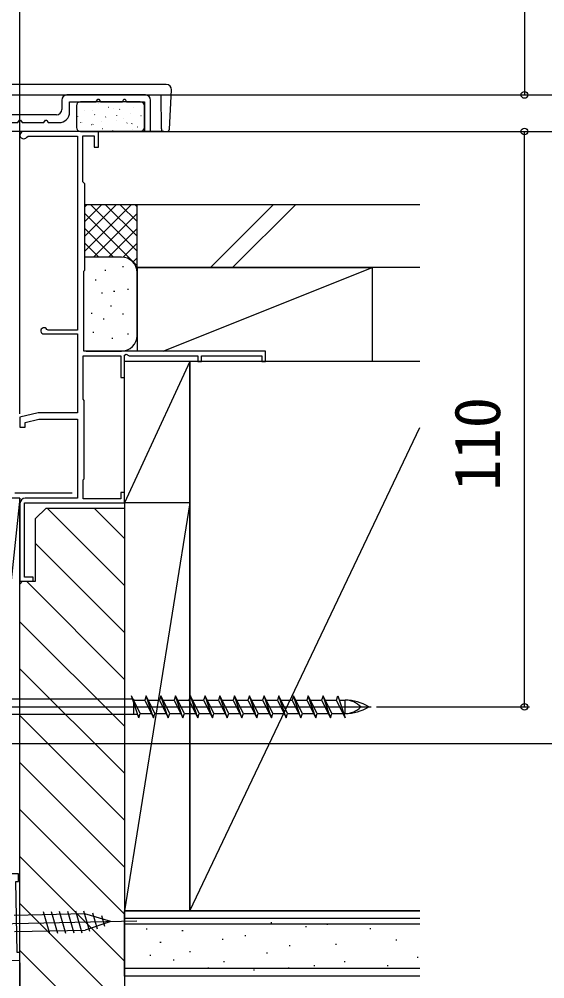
# Model space of a CAD drawing. Units: millimetres, scale not verified. Extents: x -525 to 525, y -783 to 778.
# Drawn here: x 284.9 to 385.4, y -542.8 to -359.3 of the extents above; entities that cross this region are included whole.
import ezdxf
from ezdxf.enums import TextEntityAlignment as Align

# ---------------------------------------------------------------- set-up
doc = ezdxf.new("R2010")
doc.units = ezdxf.units.MM
doc.header["$LTSCALE"] = 4
for name, color, linetype in [('0-2_YKK_11', 7, 'Continuous'), ('0-3_YKK_11E', 7, 'Continuous'), ('0-5_YKK_13', 4, 'Continuous'), ('0-6_YKK_D', 6, 'Continuous'), ('0-8_YSS_K', 3, 'Continuous'), ('0-9_YSS_KE', 3, 'Continuous')]:
    doc.layers.add(name, color=color, linetype=linetype)
doc.styles.add('ＭＳ ゴシック', font='')
doc.styles.get('ＭＳ ゴシック').set_extended_font_data('MS Gothic')

msp = doc.modelspace()

# ---------------------------------------------------------------- linework, layer by layer
at = {"layer": '0-2_YKK_11'}
for p, q in [((309, -373.801), (294, -373.801)), ((293, -374.801), (293, -376.601)), ((292, -377.601), (282.5, -377.601))]:
    msp.add_line(p, q, dxfattribs=at)
for points in [[(294.5, -377.101), (294.5, -375.101), (299.596, -375.101), (299.885, -374.601), (300.116, -374.601), (300.404, -375.101), (304.596, -375.101), (304.885, -374.601), (305.116, -374.601), (305.404, -375.101), (308.8, -375.101), (308.8, -380.801), (310, -380.801), (310, -374.801)], [(282, -379.101), (284.596, -379.101), (284.885, -378.601), (285.116, -378.601), (285.404, -379.101), (289.596, -379.101), (289.885, -378.601), (290.116, -378.601), (290.404, -379.101), (292.5, -379.101)]]:
    msp.add_lwpolyline(points, dxfattribs=at)
msp.add_lwpolyline([(282.21, -524.7), (282.51, -539.3), (285.01, -539.249), (284.98, -537.76), (284.479, -537.76), (284.2, -524.2), (284.71, -524.2), (284.71, -522.7), (274.21, -522.7), (273.72, -522.3), (272.71, -522.3), (272.71, -524.7)], close=True, dxfattribs=at)
for centre, radius, start, end in [((294, -374.801), 1, 90.00001, 179.99999), ((309, -374.801), 1, 0.00001, 89.99999), ((292, -376.601), 1, 270.00001, 359.99999), ((292.5, -377.101), 2, 270.00001, 359.99999)]:
    msp.add_arc(centre, radius, start, end, dxfattribs=at)
at = {"layer": '0-3_YKK_11E'}
for points in [[(285, -451.9), (285, -466.8), (287.5, -466.8), (287.5, -466), (285.9, -466), (285.9, -451.8), (305, -451.8), (305, -449.8), (304.3, -449.8), (304.3, -451), (297.1, -451), (297.1, -447.4), (297.3, -447.2), (297.3, -432.2), (297.1, -432), (297.1, -423.7), (304.3, -423.7), (304.3, -427.8), (305, -427.8), (305, -423.527), (305.3, -423.354), (305.9, -423.7), (319, -423.7), (319, -424.8), (319.7, -424.8), (319.7, -423.7), (331.3, -423.7), (331.3, -424.8), (332, -424.8), (332, -422.8), (297.2, -422.8), (297.2, -407.5), (297.4, -407.3), (297.4, -390.8), (297.2, -390.6), (297, -390.4), (297, -381.6), (299.2, -381.6), (299.2, -383.8), (300, -383.8)], [(300, -383.8), (300, -380.8), (285.7, -380.8)], [(286.306, -381.85), (286.566, -381.7), (296, -381.7)], [(296, -381.7), (296, -418.8), (290.406, -418.8), (290.138, -418.633)], [(289.6, -419.5), (296, -419.5), (296, -434.6), (288.5, -434.6), (285, -435.4), (285, -437.3), (286, -437.3), (286, -436.402), (288.635, -435.8), (296, -435.8), (296, -450.9), (286, -450.9)]]:
    msp.add_lwpolyline(points, dxfattribs=at)
for centre, radius, start, end in [((285.7, -381.5), 0.7, 90.00001, 330), ((289.6, -418.9), 0.6, 26.3878, 270), ((286, -451.9), 1, 90.00001, 179.99999)]:
    msp.add_arc(centre, radius, start, end, dxfattribs=at)
at = {"layer": '0-5_YKK_13'}
for p, q in [((313, -371.8), (262, -371.8)), ((271, -373.8), (312, -373.8)), ((312.057, -380.304), (312, -373.8)), ((313.606, -380.326), (314, -372.8)), ((314, -372.8), (314, -372.8)), ((295.8, -375.9), (295.8, -380)), ((295.8, -375.9), (295.8, -380)), ((308, -375.1), (296.6, -375.1)), ((308, -375.1), (296.6, -375.1)), ((299.934, -375.4), (299.978, -375.376)), ((301.959, -376.134), (302.003, -376.11)), ((306.704, -375.109), (306.72, -375.1)), ((308.728, -375.843), (308.772, -375.819)), ((308.8, -380), (308.8, -375.9)), ((308.8, -380), (308.8, -375.9)), ((296.049, -377.923), (296.096, -377.835)), ((297.267, -376.857), (297.31, -376.833)), ((298.904, -376.795), (298.91, -376.787)), ((299.291, -377.591), (299.335, -377.567)), ((302.898, -376.349), (302.905, -376.342)), ((303.508, -377.794), (303.554, -377.705)), ((304.036, -376.566), (304.08, -376.542)), ((306.061, -377.3), (306.105, -377.277)), ((306.659, -376.164), (306.665, -376.157)), ((308.137, -377.733), (308.181, -377.709)), ((308.712, -377.886), (308.718, -377.879)), ((296.624, -379.049), (296.667, -379.025)), ((296.929, -379), (296.935, -378.992)), ((298.7, -379.481), (298.744, -379.457)), ((298.939, -379.448), (298.985, -379.359)), ((300.689, -378.815), (300.696, -378.807)), ((301.368, -378.024), (301.412, -378)), ((303.393, -378.758), (303.437, -378.734)), ((304.717, -378.332), (304.724, -378.324)), ((305.469, -379.19), (305.513, -379.166)), ((306.397, -379.318), (306.444, -379.23)), ((312.557, -380.8), (273.5, -380.8)), ((296.6, -380.8), (308, -380.8)), ((296.6, -380.8), (308, -380.8)), ((300.725, -380.215), (300.769, -380.191)), ((302.742, -380.537), (302.749, -380.529)), ((302.801, -380.648), (302.845, -380.624)), ((306.503, -380.352), (306.51, -380.344)), ((307.494, -379.924), (307.538, -379.9)), ((312.557, -380.8), (312.607, -380.8)), ((312.607, -380.8), (313.106, -380.8)), ((306.532, -489.325), (279.885, -489.325)), ((307.732, -492.9), (306.322, -488.7)), ((308.009, -492.075), (306.322, -488.7)), ((306.635, -489.325), (306.712, -489.325)), ((306.712, -489.325), (306.712, -492.25)), ((306.735, -489.525), (308.865, -489.525)), ((309.142, -488.7), (308.865, -489.525)), ((308.865, -489.525), (310.552, -492.9)), ((310.552, -492.9), (309.142, -488.7)), ((310.829, -492.075), (309.142, -488.7)), ((309.555, -489.525), (311.685, -489.525)), ((311.962, -488.7), (311.685, -489.525)), ((313.649, -492.075), (311.962, -488.7)), ((312.375, -489.525), (314.505, -489.525)), ((314.782, -488.7), (314.505, -489.525)), ((316.469, -492.075), (314.782, -488.7)), ((315.195, -489.525), (317.325, -489.525)), ((317.602, -488.7), (317.325, -489.525)), ((319.289, -492.075), (317.602, -488.7)), ((318.015, -489.525), (320.145, -489.525)), ((320.422, -488.7), (320.145, -489.525)), ((322.109, -492.075), (320.422, -488.7)), ((320.835, -489.525), (322.965, -489.525)), ((323.242, -488.7), (322.965, -489.525)), ((324.929, -492.075), (323.242, -488.7)), ((323.655, -489.525), (325.785, -489.525)), ((326.062, -488.7), (325.785, -489.525)), ((327.749, -492.075), (326.062, -488.7)), ((326.475, -489.525), (328.605, -489.525)), ((328.882, -488.7), (328.605, -489.525)), ((330.569, -492.075), (328.882, -488.7)), ((329.295, -489.525), (331.425, -489.525)), ((331.702, -488.7), (331.425, -489.525)), ((333.389, -492.075), (331.702, -488.7)), ((332.115, -489.525), (334.245, -489.525)), ((334.522, -488.7), (334.245, -489.525)), ((336.209, -492.075), (334.522, -488.7)), ((334.935, -489.525), (337.065, -489.525)), ((337.342, -488.7), (337.065, -489.525)), ((339.029, -492.075), (337.342, -488.7)), ((337.755, -489.525), (339.885, -489.525)), ((341.849, -492.075), (340.162, -488.7)), ((340.575, -489.525), (342.705, -489.525)), ((342.705, -489.525), (344.392, -492.9)), ((344.669, -492.075), (342.982, -488.7)), ((343.395, -489.525), (345.525, -489.525)), ((345.525, -489.525), (345.802, -488.7)), ((347.212, -492.9), (345.525, -489.525)), ((345.802, -488.7), (347.212, -492.9)), ((346.079, -489.525), (347.212, -489.525)), ((347.212, -492.075), (347.212, -489.525)), ((275.044, -490.8), (352.184, -490.8)), ((307.522, -492.275), (279.885, -492.275)), ((307.732, -492.9), (308.009, -492.075)), ((308.009, -492.075), (310.14, -492.075)), ((310.552, -492.9), (310.829, -492.075)), ((310.829, -492.075), (312.96, -492.075)), ((313.372, -492.9), (313.649, -492.075)), ((313.649, -492.075), (315.78, -492.075)), ((316.192, -492.9), (316.469, -492.075)), ((316.469, -492.075), (318.6, -492.075)), ((319.012, -492.9), (319.289, -492.075)), ((319.289, -492.075), (321.42, -492.075)), ((321.832, -492.9), (322.109, -492.075)), ((322.109, -492.075), (324.24, -492.075)), ((324.652, -492.9), (324.929, -492.075)), ((324.929, -492.075), (327.06, -492.075)), ((327.472, -492.9), (327.749, -492.075)), ((327.749, -492.075), (329.88, -492.075)), ((330.292, -492.9), (330.569, -492.075)), ((330.569, -492.075), (332.7, -492.075)), ((333.112, -492.9), (333.389, -492.075)), ((333.389, -492.075), (335.52, -492.075)), ((335.932, -492.9), (336.209, -492.075)), ((336.209, -492.075), (338.34, -492.075)), ((338.752, -492.9), (339.029, -492.075)), ((339.029, -492.075), (341.16, -492.075)), ((341.572, -492.9), (341.849, -492.075)), ((341.849, -492.075), (343.98, -492.075)), ((344.392, -492.9), (344.669, -492.075)), ((344.669, -492.075), (346.8, -492.075)), ((346.935, -492.075), (347.212, -492.075)), ((290.701, -534.189), (289.489, -530.014)), ((292.254, -534.158), (291.042, -529.982)), ((293.806, -534.126), (292.594, -529.95)), ((295.359, -534.094), (294.147, -529.918)), ((296.911, -534.062), (295.7, -529.886)), ((298.389, -533.772), (297.252, -529.854)), ((277.367, -532.364), (307.36, -531.746)), ((297.414, -530.4), (283.883, -530.679)), ((302.361, -531.849), (297.414, -530.4)), ((302.361, -531.849), (297.478, -533.5)), ((299.812, -533.292), (298.936, -530.273)), ((301.234, -532.811), (300.643, -530.773)), ((283.947, -533.778), (297.478, -533.5))]:
    msp.add_line(p, q, dxfattribs=at)
for points in [[(311.685, -489.525), (313.372, -492.9), (311.962, -488.7)], [(314.505, -489.525), (316.192, -492.9), (314.782, -488.7)], [(317.325, -489.525), (319.012, -492.9), (317.602, -488.7)], [(320.145, -489.525), (321.832, -492.9), (320.422, -488.7)], [(322.965, -489.525), (324.652, -492.9), (323.242, -488.7)], [(325.785, -489.525), (327.472, -492.9), (326.062, -488.7)], [(328.605, -489.525), (330.292, -492.9), (328.882, -488.7)], [(331.425, -489.525), (333.112, -492.9), (331.702, -488.7)], [(334.245, -489.525), (335.932, -492.9), (334.522, -488.7)], [(337.065, -489.525), (338.752, -492.9), (337.342, -488.7)], [(344.392, -492.9), (342.982, -488.7), (342.705, -489.525)]]:
    msp.add_lwpolyline(points, dxfattribs=at)
msp.add_lwpolyline([(339.885, -489.525), (341.572, -492.9), (340.162, -488.7)], close=True, dxfattribs=at)
for centre, radius, start, end in [((313, -372.8), 1, 0, 90), ((296.6, -375.9), 0.8, 90, 180), ((296.6, -375.9), 0.8, 90, 180), ((308, -375.9), 0.8, 360, 90), ((308, -375.9), 0.8, 360, 90), ((296.6, -380), 0.8, 180, 270), ((296.6, -380), 0.8, 180, 270), ((308, -380), 0.8, 270, 360), ((308, -380), 0.8, 270, 360), ((312.557, -380.3), 0.5, 180.5, 183), ((312.557, -380.3), 0.5, 183, 270), ((313.106, -380.3), 0.5, 270, 357), ((347.212, -498.104), 8.579, 58.36161, 90), ((347.212, -493.692), 4.167, 43.94902, 90), ((347.212, -483.496), 8.579, 270, 301.63839), ((347.212, -487.908), 4.167, 270, 316.05098)]:
    msp.add_arc(centre, radius, start, end, dxfattribs=at)
at = {"layer": '0-6_YKK_D'}
for p, q in [((285, -434.799), (285, -245.798)), ((381.5, -320.798), (381.5, -373.801)), ((310, -373.801), (402.5, -373.801)), ((310, -373.801), (382.5, -373.801)), ((310, -373.801), (402.5, -373.801)), ((300.7, -380.8), (402.5, -380.8)), ((300.7, -380.8), (382.5, -380.8)), ((335, -380.8), (402.5, -380.8)), ((381.5, -490.8), (381.5, -380.8)), ((353.184, -490.8), (382.5, -490.8)), ((280.7, -497.8), (402.5, -497.8)), ((285, -539.749), (285, -635.8)), ((285, -539.749), (285, -615.8))]:
    msp.add_line(p, q, dxfattribs=at)
for centre in [(381.5, -373.801), (381.5, -380.8), (381.5, -490.8)]:
    msp.add_circle(centre, 0.637, dxfattribs=at)
at = {"layer": '0-8_YSS_K'}
for p, q in [((307.4, -394.8), (297.4, -394.8)), ((297.4, -403.658), (306.258, -394.8)), ((297.4, -400.829), (303.43, -394.8)), ((297.4, -398.001), (300.601, -394.8)), ((297.4, -395.173), (297.773, -394.8)), ((298.542, -394.8), (307.4, -403.658)), ((301.371, -394.8), (307.4, -400.829)), ((304.199, -394.8), (307.4, -398.001)), ((307.027, -394.8), (307.4, -395.173)), ((307.4, -406.8), (307.4, -394.8)), ((307.4, -407.8), (307.4, -394.8)), ((361.5, -394.8), (307.4, -394.8)), ((321.442, -406.8), (333.442, -394.8)), ((337.685, -394.8), (325.685, -406.8)), ((297.4, -396.486), (307.4, -406.486)), ((299.086, -404.8), (307.4, -396.486)), ((297.4, -399.315), (302.885, -404.8)), ((301.915, -404.8), (307.4, -399.315)), ((297.4, -402.143), (300.075, -404.818)), ((304.725, -404.818), (307.4, -402.143)), ((304.4, -404.8), (297.4, -404.8)), ((306.605, -405.766), (307.4, -404.972)), ((301.257, -407.295), (301.457, -407.295)), ((304.595, -406.628), (304.795, -406.628)), ((307.4, -406.8), (307.4, -422.8)), ((307.4, -406.8), (352.4, -406.8)), ((361.5, -406.8), (307.4, -406.8)), ((299.401, -409.126), (299.601, -409.126)), ((307.4, -419.8), (307.4, -407.8)), ((305.596, -410.967), (305.796, -410.967)), ((300.589, -411.635), (300.789, -411.635)), ((302.926, -411.301), (303.126, -411.301)), ((302.323, -414.094), (302.523, -414.094)), ((298.616, -415.555), (298.816, -415.555)), ((304.595, -415.641), (304.795, -415.641)), ((300.923, -416.642), (301.123, -416.642)), ((298.92, -419.149), (299.12, -419.149)), ((305.596, -419.482), (305.796, -419.482)), ((302.592, -420.314), (302.792, -420.314)), ((297.7, -422.8), (304.4, -422.8)), ((317.5, -424.8), (305, -424.8)), ((305, -451.8), (305, -424.8)), ((317.5, -424.8), (305, -451.8)), ((317.5, -451.8), (317.5, -424.8)), ((317.5, -424.8), (317.5, -529.8)), ((361.5, -424.8), (317.5, -424.8)), ((317.5, -529.8), (361.5, -437.4)), ((285, -450.9), (280, -497.8)), ((305, -467.58), (290.22, -452.8)), ((305, -458.6), (299.2, -452.8)), ((317.5, -451.8), (305, -529.8)), ((317.5, -451.8), (305, -451.8)), ((317.5, -529.8), (317.5, -451.8)), ((305, -476.561), (288, -459.561)), ((285, -467.32), (285.52, -466.8)), ((305, -485.541), (286.259, -466.8)), ((305, -494.521), (285, -474.521)), ((305, -503.501), (285, -483.501)), ((305, -512.482), (285, -492.482)), ((305, -521.462), (285, -501.462)), ((305, -530.442), (285, -510.442)), ((305, -539.422), (285, -519.422)), ((305, -548.403), (285, -528.403)), ((305, -542.3), (305, -529.8)), ((361.5, -529.8), (305, -529.8)), ((317.5, -529.8), (361.5, -529.8)), ((361.5, -531.3), (305, -531.3)), ((332.982, -532.019), (333.182, -532.019)), ((305, -532.3), (361.5, -532.3)), ((309.117, -533.248), (309.317, -533.248)), ((315.993, -533.539), (316.193, -533.539)), ((339.608, -532.799), (339.808, -532.799)), ((343.699, -532.366), (343.899, -532.366)), ((351.94, -533.19), (352.14, -533.19)), ((323.692, -535.248), (323.892, -535.248)), ((328.04, -534.514), (328.24, -534.514)), ((356.885, -535.338), (357.085, -535.338)), ((302.417, -554.8), (285, -537.383)), ((311.792, -535.78), (311.992, -535.78)), ((317.455, -537.587), (317.655, -537.587)), ((336.49, -536.417), (336.69, -536.417)), ((345.347, -536.162), (345.547, -536.162)), ((309.831, -538.3), (310.031, -538.3)), ((314.313, -539.141), (314.513, -539.141)), ((332.161, -537.811), (332.361, -537.811)), ((361.006, -538.635), (361.206, -538.635)), ((361.5, -540.8), (305, -540.8)), ((320.963, -540.705), (321.163, -540.705)), ((323.919, -539.459), (324.119, -539.459)), ((329.688, -541.107), (329.888, -541.107)), ((336.3, -540.705), (336.5, -540.705)), ((341.226, -540.283), (341.426, -540.283)), ((346.996, -539.459), (347.195, -539.459)), ((355.237, -540.283), (355.437, -540.283)), ((361.5, -542.3), (305, -542.3))]:
    msp.add_line(p, q, dxfattribs=at)
for points in [[(312.4, -422.8), (352.4, -406.8), (352.4, -424.8), (307.4, -424.8)], [(285, -552.8), (285, -466.8), (288, -466.8), (288, -454.8), (290, -452.8), (305, -452.8)], [(305, -452.8), (305, -554.8), (287, -554.8)], [(317.5, -451.8), (305, -451.8), (305, -529.8), (317.5, -529.8)]]:
    msp.add_lwpolyline(points, dxfattribs=at)
msp.add_lwpolyline([(285, -450.9), (280, -450.9), (280, -497.8), (285, -497.8)], close=True, dxfattribs=at)
for centre, start, end in [((304.4, -407.8), 0, 90), ((304.4, -419.8), 270, 0)]:
    msp.add_arc(centre, 3, start, end, dxfattribs=at)
at = {"layer": '0-9_YSS_KE'}
msp.add_line((284, -449.9), (295, -449.9), dxfattribs=at)

# ---------------------------------------------------------------- texts
at = {"layer": '0-6_YKK_D', "style": 'ＭＳ ゴシック'}
msp.add_text('110', height=8.798, rotation=90, dxfattribs=at).set_placement((379.5, -449.505), align=Align.BOTTOM_LEFT)

doc.saveas('drawing.dxf')
